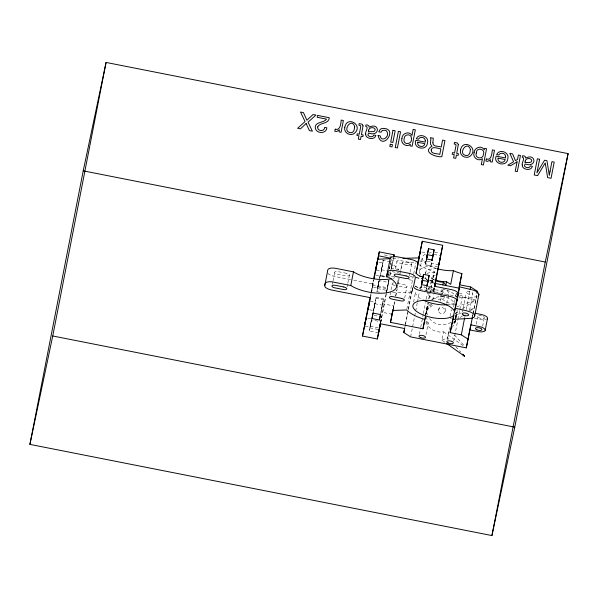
<?xml version="1.0" encoding="UTF-8"?>
<svg xmlns="http://www.w3.org/2000/svg" width="598" height="598" viewBox="0 0 598 598"><rect width="100%" height="100%" fill="white"/><g stroke="black" fill="none" stroke-linecap="round" stroke-linejoin="round"><path stroke-width="0.45" stroke-dasharray="2.99 2.24" d="M426.023 334.723L428.273 322.898L426.053 316.207M425.851 314.63L427.308 305.959M455.781 318.749L455.071 312.754M446.796 303.365C447.11 299.209 450.997 293.237 446.512 290.008M373.107 313.105L376.142 297.303L383.565 298.768L380.53 314.57M383.288 260.407L380.253 276.209L382.294 265.893M415.064 286.659L420.835 287.795L421.089 286.449M419.235 260.848L425.836 262.156L426.344 259.48M433.886 290.105L426.404 288.894L426.658 287.548M438.827 264.72L431.405 263.255L431.659 261.909M433.834 290.359L434.081 289.013M378.467 284.147L377.704 287.892L372.135 286.793L373.496 279.991M365.266 326.261L370.035 327.203L371.485 319.818M369.564 309.786L373.541 310.571L373.825 309.054M377.704 287.892L379.065 281.09M370.416 301.317L375.185 302.259L374.909 303.769M376.434 270.311L381.21 271.253L383.475 259.921M378.878 262.156L382.855 262.941L382.571 264.451M392.109 314.234L380.971 312.036L381.247 310.519M393.469 307.432L393.753 305.922L382.615 303.724L382.331 305.234M390.195 264.884L390.277 264.406L392.131 264.809L391.481 268.196L400.757 270.027L402.327 262.574L415.094 262.126M425.402 314.75L427.136 309.674L431.95 303.978M455.519 319.459L456.281 316.357L456.169 312.373M378.564 332.854L369.28 331.023L371.777 318.203M379.476 292.213L376.942 291.712L380.104 275.76L386.009 276.919M379.648 278.182L380.104 275.76M374.124 315.408L381.718 316.903L380.799 321.746L371.522 319.915L369.28 331.023M386.226 293.543L388.722 280.724L387.041 280.387M386.39 292.758L388.924 280.014M420.588 289.021L421.029 286.696L426.598 287.795L426.008 290.897M425.29 264.929L426.023 261.057L431.592 262.156L430.859 266.028L425.29 264.929L426.367 259.838M332.316 284.431L332.854 281.695M333.034 280.783L334.633 272.576M347.124 286.763L347.655 284.028M347.834 283.116L349.434 274.908M370.147 296.675L371.037 292.101M371.216 291.181L373.346 280.35M371.642 291.376L373.743 280.574M370.543 297.714L371.261 294.067M371.433 293.155L373.212 284.043L351.46 279.744M371.403 320.408L370.035 327.203M373.406 311.117L376.142 297.303M387.825 276.687L388.79 271.746M389.455 268.794L391.219 259.741M380.53 322.501L386.42 292.28M386.6 291.368L388.73 280.626M380.694 322.89L386.682 292.183M386.854 291.286L388.969 280.447M391.481 268.196L393.409 258.77M390.038 294.874L392.168 283.93A3.311 1.293 11 0 1 394.231 282.854M395.472 268.801L396.893 261.505M397.162 283.519L398.231 278.048M393.185 308.867L394.531 301.601M395.592 296.182L396.825 289.858M397.7 285.343L399.113 278.122M392.998 310.437L394.762 301.407M395.816 295.988L397.221 288.759M397.401 287.855L399.165 278.825M400.219 273.406L402.327 262.574M404.667 298.118L406.976 286.27M409.391 275.693L409.922 272.957M410.101 272.045L411.701 263.845M406.849 309.054L413.539 274.736M413.711 273.832L415.827 262.993M405.22 325.312L407.679 312.664M408.389 309.054L412.613 287.384M404.824 327.652L405.354 324.946M405.526 324.041L408.172 310.497M408.344 309.592L412.568 287.915M392.632 292.609L412.119 292.093L412.814 288.498M413.584 301.99L415.543 291.966M419.542 271.447L422.21 257.775M410.624 336.891L414.496 317.022M414.676 316.125L417.314 302.573M417.494 301.676L419.43 291.742M425.656 272.195L424.991 275.611A15.137 5.913 11 0 0 426.897 279.558M419.362 334.289L420.596 327.973M420.768 327.069L423.235 314.428M423.406 313.524L425.522 302.685M426.225 299.075L428.34 288.236M428.557 294.44L431.891 277.345M424.901 318.846L425.612 315.236M425.783 314.331L427.899 303.492M428.773 298.978L434.26 271.597A30.274 11.825 11 0 1 417.995 263.897M424.931 319.459L428.101 303.201M428.983 298.686L429.865 294.171M430.037 293.267L434.26 271.597M433.834 289.761L434.185 287.944L433.834 289.761A8.043 3.14 11 0 1 444.89 294.448M433.498 291.981L434.342 287.683M432.765 300.151L433.797 294.836M433.969 293.947L434.836 289.514A3.311 1.293 11 0 0 430.194 287.459A3.311 1.293 11 0 0 429.73 289.649A3.311 1.293 11 0 0 434.836 289.514M454.129 304.793A18.919 7.393 11 0 1 440.562 296.638L441.982 289.38M447.199 339.821L450.145 326.583M453.59 307.021L454.973 299.934M455.661 296.391L456.184 293.73M453.703 341.069L457.747 320.296M457.926 319.399L459.683 310.362M459.862 309.465L462.68 295.016M462.531 311.939L463.046 309.271M463.226 308.381L466.35 292.355M464.668 317.688L465.371 314.07M466.253 309.555L469.953 290.591M469.55 310.549L472.846 293.633A3.311 1.293 11 0 0 468.204 291.577A3.311 1.293 11 0 0 467.741 293.768A3.311 1.293 11 0 0 472.846 293.633M472.143 317.964L472.839 314.376M473.018 313.479L477.099 293.072M472.54 316.626L472.876 314.615L472.315 317.127M473.07 313.913L476.942 294.044M476.277 324.138L477.78 316.447M482.608 326.269L484.275 317.725M381.771 268.3L382.855 262.941M374.109 307.619L374.625 305.204M381.531 309.084L382.055 306.669M389.395 268.98L389.717 267.358M376.942 291.712L379.184 280.604L388.468 282.435M380.537 322.696L381.718 316.903M372.898 283.048L372.135 286.793M373.017 282.219L373.324 280.656M378.586 283.317L379.147 280.499M374.311 306.826L373.541 310.571M374.423 305.997L375.185 302.259M389.515 268.143L389.821 266.588M381.733 308.291L380.971 312.036M381.845 307.462L383.565 298.768M391.369 268.509L392.131 264.809M392.983 309.659L393.753 305.922M455.99 317.949L457.074 312.507M388.005 276.067L388.812 272.06M381.404 270.326L381.21 271.253M388.67 272.561L388.835 271.791M382.414 304.644L382.615 303.724M371.291 293.17L373.212 284.043M390.905 260.967L391.286 259.158M389.627 276.216L393.566 257.536M412.119 292.093L412.882 288.453M426.247 260.212L425.836 262.156M420.82 288.064L421.366 285.478M430.859 266.028L431.995 260.466M426.038 290.837L426.994 286.106M433.505 292.018L434.425 287.571M438.626 310.033L439.575 305.526M440.524 301.018L442.804 290.202L443.17 293.192M445.121 311.311L446.048 306.894M444.912 342.318L441.885 340.172L443.649 331.83A15.324 14.105 11.9 0 1 425.858 321.941M450.04 316.185L451.438 309.532M441.885 340.172L447.678 337.885L449.255 330.402M455.429 320.296L454.914 322.621L455.489 320.326L452.978 325.462M426.195 310.781L427.667 307.163L430.553 303.911M448.328 295.375L448.657 294.53M428.273 323.204L427.428 323.047L426.097 320.827M453.508 322.95L454.547 321.432M442.909 289.828L443.477 289.14M454.839 313.875L459.458 310.796M462.538 308.74L475.642 300.017L459.204 296.772M453.852 321.679L455.392 320.655M460.019 317.575L463.869 315.004M470.035 310.9L473.885 308.336L468.735 310.198M456.76 306.841L475.642 300.017M455.011 315.161L461.013 312.986M458.741 297.924L474.102 297.019A9.463 3.693 11 0 0 477.697 296.174M392.796 258.59L398.365 258.448M416.051 277.494L422.651 278.773M388.633 272.718L392.916 273.555M421.882 251.99L426 252.805M434.043 254.397L440.644 255.697M384.432 254.98L391.862 256.445M382.264 260.115L392.744 262.186M400.092 273.204L390.808 271.372L389.851 275.932L394.314 276.814M381.546 269.795L388.147 271.096M429.872 280.2L435.65 281.337M409.742 276.463L415.154 277.532M416.059 277.711L423.272 279.139M429.588 280.38L432.294 280.918M408.613 279.632L413.083 280.514M380.403 275.222L385.351 276.194M376.157 275.386L387.676 277.674M397.334 283.34L404.016 284.655A3.311 1.293 11 0 1 406.999 286.562A3.311 1.293 11 0 1 403.486 287.19L395.966 285.702M458.292 296.593L419.953 289.028L414.653 285.642M350.548 279.565L334.237 276.351A7.565 2.96 11 0 1 327.592 272.957M372.464 284.775L387.317 287.705M377.861 286.868L387.145 288.699M377.607 288.58L386.884 290.411M375.993 298.29L383.415 299.755M474.648 318.465L480.493 319.616A6.623 2.586 11 0 0 485.972 319.609M374.849 303.717L382.272 305.182M367.703 318.106L370.887 318.734M370.199 326.179L378.639 327.846M369.938 327.891L379.222 329.722M443.649 331.83L464.041 346.279M454.428 334.992L464.437 345.846M447.678 337.885L448.926 339.245M455.803 346.705L460.804 352.132M449.86 317.022L451.288 318.846M425.328 317.104L425.522 318.734M433.737 283.168A15.137 5.913 11 0 1 428.729 280.873M426.912 273.555A15.137 5.913 11 0 1 435.486 272.217M457.051 309.547A15.324 14.105 11.9 0 1 453.822 319.863M450.952 322.337A15.324 14.105 11.9 0 1 428.706 317.441M427.383 314.705A15.324 14.105 11.9 0 1 428.579 303.283M431.562 299.912A15.324 14.105 11.9 0 1 454.615 303.268M455.198 302.633A21.281 8.312 11 0 1 448.134 304.703M420.387 298.544A21.281 8.312 11 0 1 416.066 290.508M419.161 288.169A21.281 8.312 11 0 1 424.595 286.861M427.966 286.651A21.281 8.312 11 0 1 433.184 286.891M443.178 288.871A21.281 8.312 11 0 1 445.346 289.574M446.736 290.09A21.281 8.312 11 0 1 457.253 298.096M444.09 296.152A8.043 3.14 11 0 1 436.39 298.948A8.043 3.14 11 0 1 428.901 293.596M437.684 292.818A8.043 3.14 11 0 1 439.836 293.439M394.74 277.659A26.484 10.345 11 0 1 392.744 278.369M389.328 262.612A26.484 10.345 11 0 1 398.515 269.915M395.129 285.538A3.311 1.293 11 0 1 392.168 283.93M443.761 295.965A8.043 3.14 11 0 1 440.562 296.638M434.559 280.208A8.043 3.14 11 0 1 435.92 275.259M434.402 279.744A15.137 5.913 11 0 1 430.112 277.876M425.656 273.45A15.137 5.913 11 0 1 436.151 268.801M433.856 282.189A21.281 8.312 11 0 1 428.669 280.298M427.122 279.58A21.281 8.312 11 0 1 424.386 278.025M420.626 274.699A21.281 8.312 11 0 1 437.616 266.424M436.525 268.517A21.281 8.312 11 0 1 425.828 253.986M428.99 253.029A21.281 8.312 11 0 1 431.263 252.677M434.634 252.468A21.281 8.312 11 0 1 439.448 252.662M458.965 292.998A3.311 1.293 11 0 1 462.658 294.717A3.311 1.293 11 0 1 459.892 295.748M456.386 294.343A3.311 1.293 11 0 1 456.618 293.244M483.259 316.492A3.311 1.293 11 0 1 482.422 318.502A3.311 1.293 11 0 1 477.772 316.641A3.311 1.293 11 0 1 482.01 315.991M455.452 320.476A15.324 14.105 11.9 0 1 451.782 327.644M425.103 318.293A15.324 14.105 11.9 0 1 425.088 316.805M425.141 316.073A15.324 14.105 11.9 0 1 433.303 305.13M455.265 315.31A15.324 14.105 11.9 0 1 455.624 318.263M408.74 262.23L400.391 260.586A3.311 1.293 11 0 0 396.878 261.206A3.311 1.293 11 0 0 399.853 263.12L408.21 264.764A3.311 1.293 11 0 0 411.723 264.137A3.311 1.293 11 0 0 408.74 262.23M346.474 273.301L338.124 271.656A3.311 1.293 11 0 0 334.611 272.277A3.311 1.293 11 0 0 337.586 274.183L345.943 275.835A3.311 1.293 11 0 0 349.456 275.207A3.311 1.293 11 0 0 346.474 273.301M438.857 311.827A3.311 3.05 11.9 0 0 444.546 312.552A3.311 3.05 11.9 0 0 442.214 307.641A3.311 3.05 11.9 0 0 438.857 311.827"/><path stroke-width="0.9" d="M373.69 278.952L373.735 278.638M374.094 278.78L379.289 251.893L394.134 254.823L393.701 257.192M378.564 332.854L379.326 328.818M364.75 324.594L364.466 326.104L365.236 322.367M392.385 312.717L392.109 314.234L392.871 310.489M419.975 253.014L420.23 251.668L418.413 260.691L419.714 254.344M427.974 281.217L428.168 280.126M432.967 255.578L433.161 254.486M435.396 282.682L435.65 281.337L434.626 286.24M439.082 263.374L438.827 264.72L440.135 258.373M440.397 257.043L440.644 255.697L439.881 259.33M29.9 444.381L83.227 170.841L106.07 62.439L568.1 153.619L514.773 427.159L491.93 535.561L29.9 444.381L52.744 335.979L106.07 62.439M472.36 317.531L466.305 347.879L410.624 336.891L403.807 332.533L404.652 328.556L380.515 323.795L377.316 338.984L362.47 336.054L370.543 297.714L331.569 290.023A7.565 2.96 11 0 1 324.751 285.665L327.42 271.993A25.647 10.017 11 0 1 328.429 268.995A7.565 2.96 11 0 1 335.912 268.39L353.455 271.851A26.484 10.345 11 0 0 391.249 278.75M324.751 285.665A25.647 10.017 11 0 1 325.761 282.675A7.565 2.96 11 0 1 333.243 282.069L350.787 285.53L353.455 271.851M362.47 336.054L369.968 297.595M371.963 318.525L373.107 313.105L380.53 314.57L379.386 319.99L371.963 318.525L373.085 312.761M350.787 285.53A26.484 10.345 11 0 0 389.35 292.243A26.484 10.345 11 0 0 386.659 276.291L390.217 258.388A7.565 2.96 11 0 1 398.253 256.961L411.245 259.525A7.565 2.96 11 0 1 418.062 263.882L416.23 272.561A7.565 2.96 11 0 0 423.048 276.926L419.744 276.269M379.386 319.99L380.507 314.227M377.316 338.984L380.35 323.421M390.487 322.374L392.998 310.437L406.67 309.958A30.274 11.825 11 0 0 424.931 319.459L422.965 328.78L390.487 322.374L392.946 309.727M403.807 332.533L404.689 328.018M417.905 262.402L422.285 241.271L442.707 245.3L434.709 286.322L451.415 289.619A7.565 2.96 11 0 1 458.225 293.977L457.463 297.595L459.294 288.199L435.165 283.43L434.499 286.853M415.969 273.66L422.285 241.271M423.548 274.362L421.545 284.618L427.114 285.717L429.117 275.461L423.548 274.362L421.635 283.676M428.542 248.716L426.546 258.971L432.115 260.07L434.111 249.815L428.542 248.716L426.344 259.48M422.965 328.78L424.901 318.846M435.075 283.407L436.667 275.23M437.938 268.921L436.817 274.512M442.864 284.835L443.395 282.114L443.021 282.121A8.043 3.14 11 0 1 436.443 281.015M437.265 268.726A21.281 8.312 11 0 0 453.396 270.632L450.735 284.312L446.519 281.74L445.914 285.164L443.395 282.114M468.137 339.201L461.32 334.843L450.189 332.645L452.768 319.399L469.938 318.39A9.463 3.693 11 0 0 474.603 315.228A9.463 3.693 11 0 0 466.933 310.9L455.13 308.187L456.281 302.513M459.002 287.429L461.88 273.57A18.919 7.393 11 0 1 453.396 270.632M461.88 273.57L459.294 286.816L471.104 289.537A9.463 3.693 11 0 1 478.639 295.375M461.32 334.843L464.489 318.584M470.125 289.686L470.656 286.98L459.518 284.783M466.305 347.879L469.632 330.829M477.466 291.338L477.114 293.147L477.466 291.338L470.656 286.98M474.737 315.759L478.901 294.395M485.187 330.335A6.623 2.586 11 0 0 479.23 326.515L470.873 324.871L469.811 329.932L478.161 331.584A6.623 2.586 11 0 0 485.187 330.335L487.52 318.368M491.93 535.561L545.256 262.021L568.1 153.619M365.034 323.159L366.111 317.792L365.348 321.537M392.669 311.281L392.983 309.659M379.483 328.01L380.358 323.585M379.222 329.722L380.448 323.518M421.351 285.119L422.293 280.312L427.862 281.411L426.957 285.971M431.913 260.579L432.855 255.772L427.293 254.673M426.92 286.218L427.204 284.775M427.428 283.99L427.712 282.548M432.421 258.351L432.713 256.908M439.343 262.044L439.627 260.601M435.135 284.013L434.596 286.726M373.698 278.578L379.289 251.893M376.404 266.409C373.324 281.553 379.603 250.442 376.523 265.579M426.636 258.037L427.652 253.133L426.426 259.368M421.433 285.007L422.599 279.027M431.995 260.466L434.111 249.815M426.994 286.106L429.117 275.461M377.899 259.255L390.016 258.665M386.659 276.291L387.556 272.068A7.565 2.96 11 0 1 395.584 270.64L408.584 273.204A7.565 2.96 11 0 1 415.393 277.562L413.562 286.24A7.565 2.96 11 0 0 420.379 290.598L450.077 296.459A7.565 2.96 11 0 1 456.894 300.816L454.585 311.767A21.281 8.312 11 0 0 423.541 300.398A21.281 8.312 11 0 0 420.7 313.883A21.281 8.312 11 0 0 453.867 315.183L450.189 332.645M393.753 256.632L394.134 254.823M442.707 245.3L438.11 268.121M456.655 300.719L459.294 288.199M452.948 318.532L455.13 308.187M403.007 258.321L418.779 257.91M83.227 170.841L545.256 262.021M378.564 255.839L390.793 258.254M474.879 313.232L481.562 314.555A6.623 2.586 11 0 1 487.041 319.085M52.744 335.979L514.773 427.159M446.422 343.387L464.549 356.229L462.68 354.166M462.456 354.39L464.549 356.229M446.519 281.74A15.137 5.913 11 0 1 435.86 280.215M447.371 304.778A21.281 8.312 11 0 1 423.122 300.091M457.418 299A21.281 8.312 11 0 1 456.536 301.504M378.108 135.492C382.234 152.176 399.554 127.426 382.144 128.435A4.478 4.126 11.9 0 0 379.85 129.923L378.826 131.837L380.919 132.248L382.399 130.394L385.471 130.297A2.691 2.474 11.9 0 1 386.996 131.777C390.068 136.8 381.218 142.787 380.201 135.903L378.108 135.492M417.755 142.287C416.612 146.802 424.124 148.282 424.872 143.684L417.755 142.287M498.067 158.134C496.923 162.656 504.435 164.129 505.183 159.539L498.067 158.134M317.688 126.873C316.858 131.351 324.639 131.979 324.699 127.389L326.889 127.815C326.433 134.057 316.477 133.847 315.296 128.271C314.316 121.469 323.802 123.248 326.523 119.122L317.172 117.275L317.538 115.407L329.289 117.724C328.713 124.384 320.079 122.171 317.688 126.873M425.29 140.455L425.238 142.122L415.849 140.276C412.411 148.521 426.725 151.571 427.465 142.989C429.611 136.441 419.004 132.532 416.335 138.743L418.45 139.162C419.886 136.224 425.133 137.062 425.29 140.455M505.602 156.302L505.549 157.977L496.161 156.123C492.73 164.368 507.037 167.418 507.777 158.836C509.93 152.288 499.315 148.379 496.646 154.59L498.762 155.009C500.197 152.079 505.445 152.916 505.602 156.302M432.87 142.855C432.526 147.048 438.887 145.905 441.234 147.018L442.587 140.082L444.964 140.552L441.81 156.728C436.428 157.446 421.717 152.176 431.973 146.241L430.373 144.021L430.874 139.177L430.373 137.675L433.296 138.25L432.87 142.855M363.038 125.774L361.446 134.64L363.18 134.976L362.866 136.598L361.132 136.254L360.489 139.551L358.314 139.117L358.957 135.828L356.909 135.425L357.23 133.803L359.271 134.206L360.773 126.507L360.482 125.595L358.905 125.191L359.211 123.629L362.119 124.19L363.038 125.774M458.322 144.581L456.73 153.439L458.464 153.783L458.15 155.405L456.416 155.061L455.773 158.35L453.598 157.924L454.241 154.628L452.2 154.224L452.514 152.61L454.555 153.013L456.057 145.314L455.766 144.395L454.188 143.998L454.495 142.429L457.403 142.997L458.322 144.581M354.726 126.843L354.038 130.386L353.067 131.784A2.983 2.751 11.9 0 1 350.862 132.696C341.122 131.971 351.646 116.333 354.726 126.843M470.439 149.672L469.744 153.215L468.772 154.613A2.983 2.751 11.9 0 1 466.567 155.532C456.835 154.807 467.352 139.17 470.439 149.672M476.307 152.991C474.236 158.545 483.236 159.898 483.408 154.396C485.755 148.678 476.285 146.824 476.307 152.991M365.67 134.064C365.191 138.945 374.968 140.463 375.828 135.417L373.817 135.021C373.1 137.704 368.966 137.002 367.852 135.051L368.57 133.092C380.649 137.323 379.7 121.775 369.13 127.21L368.973 126.043L367.501 125.004L365.976 124.907L365.692 126.372C369.415 126.425 364.765 132.33 365.67 134.064M522.218 164.958C521.74 169.839 531.517 171.357 532.377 166.311L530.366 165.915C529.649 168.599 525.515 167.896 524.401 165.945L525.119 163.987C537.191 168.217 536.249 152.669 525.679 158.104L525.522 156.938L524.05 155.891L522.525 155.801L522.241 157.267C525.963 157.319 521.314 163.224 522.218 164.958M431.195 149.889C430.635 154.314 437.34 153.335 439.799 154.374L440.875 148.85C438.237 148.797 432.175 145.516 431.195 149.889M411.394 138.31C412.807 144.94 402.222 145.486 404.158 138.699C403.942 133.945 411.641 133.272 411.394 138.31M344.799 127.165C343.663 130.962 347.072 134.625 350.862 134.468A5.389 4.956 11.9 0 0 354.27 133.429C363.89 125.61 347.281 114.951 344.799 127.165M460.512 150.001C459.376 153.798 462.777 157.453 466.567 157.304A5.389 4.956 11.9 0 0 469.983 156.265C479.596 148.446 462.994 137.779 460.512 150.001M401.923 138.452C400.197 143.258 406.483 147.796 410.325 144.282L410.019 145.845L412.112 146.256L415.318 129.818L413.166 129.392L411.992 135.417C409.398 130.573 401.931 133.272 401.923 138.452M474.087 152.654C472.293 157.476 478.512 161.976 482.444 158.709L481.3 164.577L483.393 164.996L486.555 148.76L484.574 148.364L484.275 149.874C481.898 144.843 474.229 147.489 474.087 152.654M550.07 171.207L549.33 175.319L546.946 160.675L544.591 160.212L536.922 172.867L539.628 159.232L537.37 158.784L534.216 174.967L537.587 175.633L545.264 162.94L547.641 177.613L551.05 178.286L554.204 162.11L551.932 161.662L550.07 171.207M368.062 308.994L367.972 309.472L369.616 301.16L368.062 308.994M335.216 129.183L334.805 131.276L336.734 131.493L339.432 129.856L339.036 131.896L341.077 132.3L343.379 120.504L341.226 120.078C340.867 123.27 340.404 131.074 335.216 129.183M368.682 130.072L368.375 131.672L373.122 131.627L374.782 130.977L375.2 129.243C373.982 126.716 369.205 127.225 368.682 130.072M390.262 144.223L389.829 146.473L392.019 146.906L392.452 144.656L390.262 144.223M392.983 130.289L390.696 142.032L392.879 142.466L395.173 130.723L392.983 130.289M398.403 131.358L395.248 147.542L397.401 147.968L400.548 131.784L398.403 131.358M486.324 159.008L485.912 161.101L487.841 161.318L490.539 159.681L490.143 161.714L492.184 162.118L494.486 150.322L492.333 149.896C491.975 153.095 491.511 160.899 486.324 159.008M517.068 161.826L515.237 171.222L517.307 171.626L520.462 155.45L518.391 155.039L517.524 159.472L515.424 160.63L512.591 153.895L509.84 153.357L513.577 161.752L507.814 165.205L510.565 165.743L517.068 161.826M525.231 160.967L524.924 162.566L529.671 162.521L531.33 161.871L531.749 160.137C530.531 157.61 525.754 158.119 525.231 160.967M306.131 123.524L300.473 128.839L297.64 128.278L305.07 121.558L300.51 112.043L303.463 112.626L306.901 120.213L313.06 114.524L315.931 115.085L308.03 122.142L312.388 131.186L309.405 130.603L306.131 123.524M406.079 275.91L397.722 274.258A3.311 1.293 11 0 0 394.209 274.886A3.311 1.293 11 0 0 397.192 276.792L405.541 278.444A3.311 1.293 11 0 0 409.054 277.816A3.311 1.293 11 0 0 406.079 275.91M343.813 286.98L335.456 285.328A3.311 1.293 11 0 0 331.942 285.956A3.311 1.293 11 0 0 334.925 287.862L343.274 289.507A3.311 1.293 11 0 0 346.795 288.886A3.311 1.293 11 0 0 343.813 286.98M401.348 298.335L392.998 296.683A3.311 1.293 11 0 0 389.485 297.311A3.311 1.293 11 0 0 392.467 299.217L400.817 300.861A3.311 1.293 11 0 0 404.33 300.241A3.311 1.293 11 0 0 401.348 298.335M448.246 343.013A3.311 1.293 11 0 0 453.344 342.878A3.311 1.293 11 0 0 448.709 340.815A3.311 1.293 11 0 0 448.246 343.013M476.838 329.827A3.311 1.293 11 0 0 481.943 329.692A3.311 1.293 11 0 0 477.301 327.637A3.311 1.293 11 0 0 476.838 329.827M463.577 315.139A3.311 1.293 11 0 0 468.675 315.004A3.311 1.293 11 0 0 464.041 312.948A3.311 1.293 11 0 0 463.577 315.139M420.401 337.519A3.311 1.293 11 0 0 425.507 337.384A3.311 1.293 11 0 0 420.865 335.321A3.311 1.293 11 0 0 420.401 337.519"/></g></svg>
